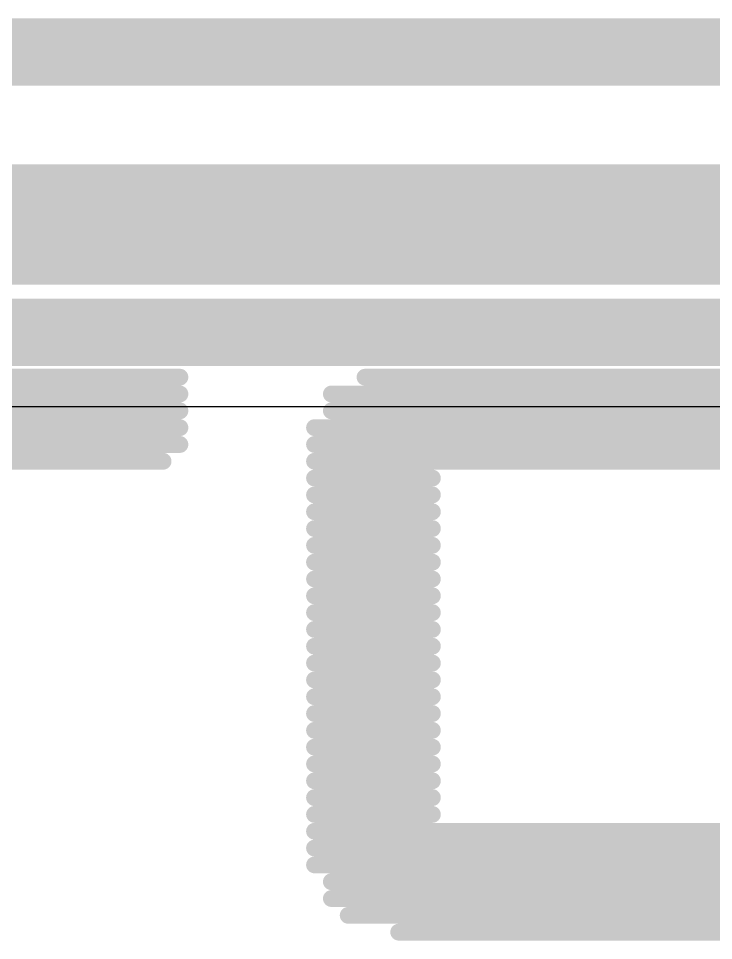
# Model space of a CAD drawing. Header units: millimetres. Extents: x -0.34 to 3.69, y -0.26 to 2.67.
# Drawn here: x 1.1962 to 1.3201, y 0.3165 to 0.481 of the extents above; entities that cross this region are included whole.
import ezdxf

# ---------------------------------------------------------------- set-up
doc = ezdxf.new("R2010")
doc.units = ezdxf.units.MM
doc.header["$MEASUREMENT"] = 0
doc.layers.add('TopLayer', color=1, linetype='Continuous')
doc.layers.add('TopOverlay', color=2, linetype='Continuous')

msp = doc.modelspace()

# ---------------------------------------------------------------- linework, layer by layer
at = {"layer": 'TopLayer'}
msp.add_line((1.07161, 0.41175), (1.88451, 0.41175), dxfattribs=at)
at = {"layer": 'TopLayer', "const_width": 0.012}
for points in [[(1.10363, 0.475), (1.938, 0.475)], [(1.08827, 0.449), (1.913, 0.449)], [(1.07161, 0.425), (1.89, 0.425)]]:
    msp.add_lwpolyline(points, dxfattribs=at)
at = {"layer": 'TopOverlay', "const_width": 0.003}
for points in [[(0.985, 0.444), (1.582, 0.444)], [(0.985, 0.441), (1.582, 0.441)], [(0.985, 0.438), (1.579, 0.438)], [(0.985, 0.435), (1.579, 0.435)], [(1.114, 0.417), (1.225, 0.417)], [(1.258, 0.417), (1.357, 0.417)], [(1.114, 0.414), (1.225, 0.414)], [(1.252, 0.414), (1.36, 0.414)], [(1.114, 0.411), (1.225, 0.411)], [(1.252, 0.411), (1.363, 0.411)], [(1.114, 0.408), (1.225, 0.408)], [(1.249, 0.408), (1.363, 0.408)], [(1.114, 0.405), (1.225, 0.405)], [(1.249, 0.405), (1.363, 0.405)], [(1.117, 0.402), (1.222, 0.402)], [(1.249, 0.402), (1.366, 0.402)], [(1.249, 0.399), (1.27, 0.399)], [(1.249, 0.396), (1.27, 0.396)], [(1.249, 0.393), (1.27, 0.393)], [(1.249, 0.39), (1.27, 0.39)], [(1.249, 0.387), (1.27, 0.387)], [(1.249, 0.384), (1.27, 0.384)], [(1.249, 0.381), (1.27, 0.381)], [(1.249, 0.378), (1.27, 0.378)], [(1.249, 0.375), (1.27, 0.375)], [(1.249, 0.372), (1.27, 0.372)], [(1.249, 0.369), (1.27, 0.369)], [(1.249, 0.366), (1.27, 0.366)], [(1.249, 0.363), (1.27, 0.363)], [(1.249, 0.36), (1.27, 0.36)], [(1.249, 0.357), (1.27, 0.357)], [(1.249, 0.354), (1.27, 0.354)], [(1.249, 0.351), (1.27, 0.351)], [(1.249, 0.348), (1.27, 0.348)], [(1.249, 0.345), (1.27, 0.345)], [(1.249, 0.342), (1.27, 0.342)], [(1.249, 0.339), (1.27, 0.339)], [(1.249, 0.336), (1.366, 0.336)], [(1.249, 0.333), (1.363, 0.333)], [(1.249, 0.33), (1.363, 0.33)], [(1.252, 0.327), (1.363, 0.327)], [(1.252, 0.324), (1.36, 0.324)], [(1.255, 0.321), (1.357, 0.321)], [(1.264, 0.318), (1.348, 0.318)]]:
    msp.add_lwpolyline(points, dxfattribs=at)
at = {"layer": 'TopOverlay', "const_width": 0.0015}
for points in [[(1.22425, 0.417, 1), (1.22575, 0.417, 1)], [(1.25725, 0.417, 1), (1.25875, 0.417, 1)], [(1.22425, 0.414, 1), (1.22575, 0.414, 1)], [(1.25125, 0.414, 1), (1.25275, 0.414, 1)], [(1.22425, 0.411, 1), (1.22575, 0.411, 1)], [(1.25125, 0.411, 1), (1.25275, 0.411, 1)], [(1.22425, 0.408, 1), (1.22575, 0.408, 1)], [(1.24825, 0.408, 1), (1.24975, 0.408, 1)], [(1.22425, 0.405, 1), (1.22575, 0.405, 1)], [(1.24825, 0.405, 1), (1.24975, 0.405, 1)], [(1.22125, 0.402, 1), (1.22275, 0.402, 1)], [(1.24825, 0.402, 1), (1.24975, 0.402, 1)], [(1.24825, 0.399, 1), (1.24975, 0.399, 1)], [(1.26925, 0.399, 1), (1.27075, 0.399, 1)], [(1.24825, 0.396, 1), (1.24975, 0.396, 1)], [(1.26925, 0.396, 1), (1.27075, 0.396, 1)], [(1.24825, 0.393, 1), (1.24975, 0.393, 1)], [(1.26925, 0.393, 1), (1.27075, 0.393, 1)], [(1.24825, 0.39, 1), (1.24975, 0.39, 1)], [(1.26925, 0.39, 1), (1.27075, 0.39, 1)], [(1.24825, 0.387, 1), (1.24975, 0.387, 1)], [(1.26925, 0.387, 1), (1.27075, 0.387, 1)], [(1.24825, 0.384, 1), (1.24975, 0.384, 1)], [(1.26925, 0.384, 1), (1.27075, 0.384, 1)], [(1.24825, 0.381, 1), (1.24975, 0.381, 1)], [(1.26925, 0.381, 1), (1.27075, 0.381, 1)], [(1.24825, 0.378, 1), (1.24975, 0.378, 1)], [(1.26925, 0.378, 1), (1.27075, 0.378, 1)], [(1.24825, 0.375, 1), (1.24975, 0.375, 1)], [(1.26925, 0.375, 1), (1.27075, 0.375, 1)], [(1.24825, 0.372, 1), (1.24975, 0.372, 1)], [(1.26925, 0.372, 1), (1.27075, 0.372, 1)], [(1.24825, 0.369, 1), (1.24975, 0.369, 1)], [(1.26925, 0.369, 1), (1.27075, 0.369, 1)], [(1.24825, 0.366, 1), (1.24975, 0.366, 1)], [(1.26925, 0.366, 1), (1.27075, 0.366, 1)], [(1.24825, 0.363, 1), (1.24975, 0.363, 1)], [(1.26925, 0.363, 1), (1.27075, 0.363, 1)], [(1.24825, 0.36, 1), (1.24975, 0.36, 1)], [(1.26925, 0.36, 1), (1.27075, 0.36, 1)], [(1.24825, 0.357, 1), (1.24975, 0.357, 1)], [(1.26925, 0.357, 1), (1.27075, 0.357, 1)], [(1.24825, 0.354, 1), (1.24975, 0.354, 1)], [(1.26925, 0.354, 1), (1.27075, 0.354, 1)], [(1.24825, 0.351, 1), (1.24975, 0.351, 1)], [(1.26925, 0.351, 1), (1.27075, 0.351, 1)], [(1.24825, 0.348, 1), (1.24975, 0.348, 1)], [(1.26925, 0.348, 1), (1.27075, 0.348, 1)], [(1.24825, 0.345, 1), (1.24975, 0.345, 1)], [(1.26925, 0.345, 1), (1.27075, 0.345, 1)], [(1.24825, 0.342, 1), (1.24975, 0.342, 1)], [(1.26925, 0.342, 1), (1.27075, 0.342, 1)], [(1.24825, 0.339, 1), (1.24975, 0.339, 1)], [(1.26925, 0.339, 1), (1.27075, 0.339, 1)], [(1.24825, 0.336, 1), (1.24975, 0.336, 1)], [(1.24825, 0.333, 1), (1.24975, 0.333, 1)], [(1.24825, 0.33, 1), (1.24975, 0.33, 1)], [(1.25125, 0.327, 1), (1.25275, 0.327, 1)], [(1.25125, 0.324, 1), (1.25275, 0.324, 1)], [(1.25425, 0.321, 1), (1.25575, 0.321, 1)], [(1.26325, 0.318, 1), (1.26475, 0.318, 1)]]:
    msp.add_lwpolyline(points, format="xyb", close=True, dxfattribs=at)

doc.saveas('drawing.dxf')
